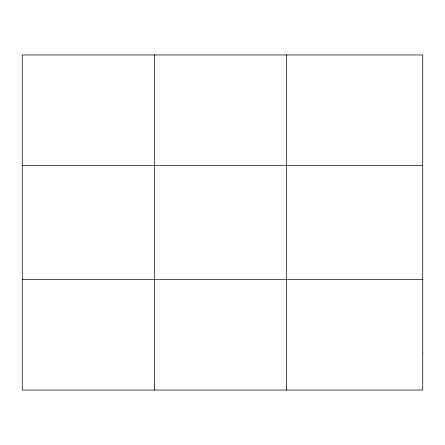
<?xml version="1.0" encoding="UTF-8"?>
<svg xmlns="http://www.w3.org/2000/svg" width="445" height="445" viewBox="0 0 445 445"><rect width="100%" height="100%" fill="white"/><g stroke="black" fill="none" stroke-linecap="round" stroke-linejoin="round"><path stroke-width="0.67" d="M154.415 390.043L154.415 54.958M286.58 390.043L286.58 54.958M22.25 165.534L422.75 165.534M22.25 279.466L422.75 279.466M422.75 353.185L422.75 390.043L22.25 390.043L22.25 54.958L422.75 54.958L422.75 353.185"/></g></svg>
